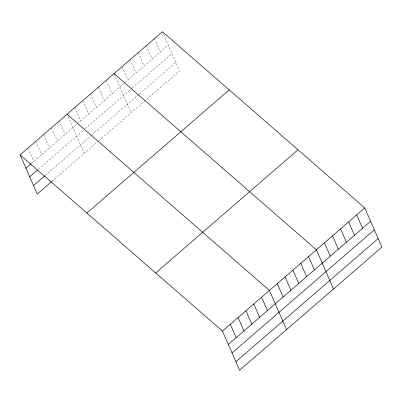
<?xml version="1.0" encoding="UTF-8"?>
<svg xmlns="http://www.w3.org/2000/svg" width="402" height="402" viewBox="0 0 402 402"><rect width="100%" height="100%" fill="white"/><g stroke="black" fill="none" stroke-linecap="round" stroke-linejoin="round"><path stroke-width="0.3" stroke-dasharray="2.01 1.51" d="M31.462 163.473L77.043 124.027M77.506 123.625L168.257 45.094M38.406 169.207L84.45 129.359M85.375 128.56L131.655 88.51M132.127 88.098L171.976 53.612M45.004 175.594L91.51 135.348M91.973 134.951L138.811 94.415M139.283 94.008L175.815 62.395M51.953 181.327L98.455 141.082M98.917 140.685L179.538 70.913L162.664 32.291M154.353 38.713L160.192 52.069M146.288 45.692L152.127 59.049M138.223 52.672L144.062 66.028M130.163 59.652L135.997 73.008M122.097 66.631L127.931 79.988M114.274 74.164L131.147 112.791M106.203 80.385L112.037 93.741M98.374 87.159L104.213 100.515M90.545 93.932L96.385 107.289M82.722 100.706L88.556 114.062M74.893 107.48L80.727 120.836M68.038 116.479L84.184 153.433M59.24 121.027L65.074 134.384M51.411 127.801L57.245 141.157M43.582 134.575L49.421 147.931M35.753 141.348L41.592 154.705M27.929 148.122L33.763 161.478"/><path stroke-width="0.6" d="M20.1 154.896L162.418 31.733L364.78 207.924L381.9 247.104L239.582 370.267L222.462 331.087L20.1 154.896L37.22 194.076L51.491 181.724M25.934 168.257L30.999 163.87M29.658 176.774L37.486 170.001M33.497 185.558L44.547 175.996M86.882 213.04L229.2 89.877M155.685 272.943L298.003 149.78M222.462 331.087L364.78 207.924M228.301 344.444L370.619 221.281M232.024 352.966L374.342 229.803M235.858 361.745L378.176 238.582M114.032 73.611L316.394 249.798L333.509 288.978M67.064 114.253L269.43 290.44L286.546 329.62M356.72 214.899L362.554 228.261M348.655 221.879L354.489 235.24M340.589 228.859L346.423 242.22M332.524 235.838L338.358 249.195M324.459 242.818L330.293 256.174M308.565 256.571L314.404 269.928M300.736 263.345L306.575 276.702M292.912 270.119L298.746 283.475M285.083 276.893L290.917 290.249M277.254 283.666L283.093 297.023M261.601 297.214L267.436 310.575M253.773 303.987L259.612 317.349M245.944 310.761L251.783 324.123M238.12 317.535L243.954 330.896M230.291 324.308L236.125 337.67"/></g></svg>
